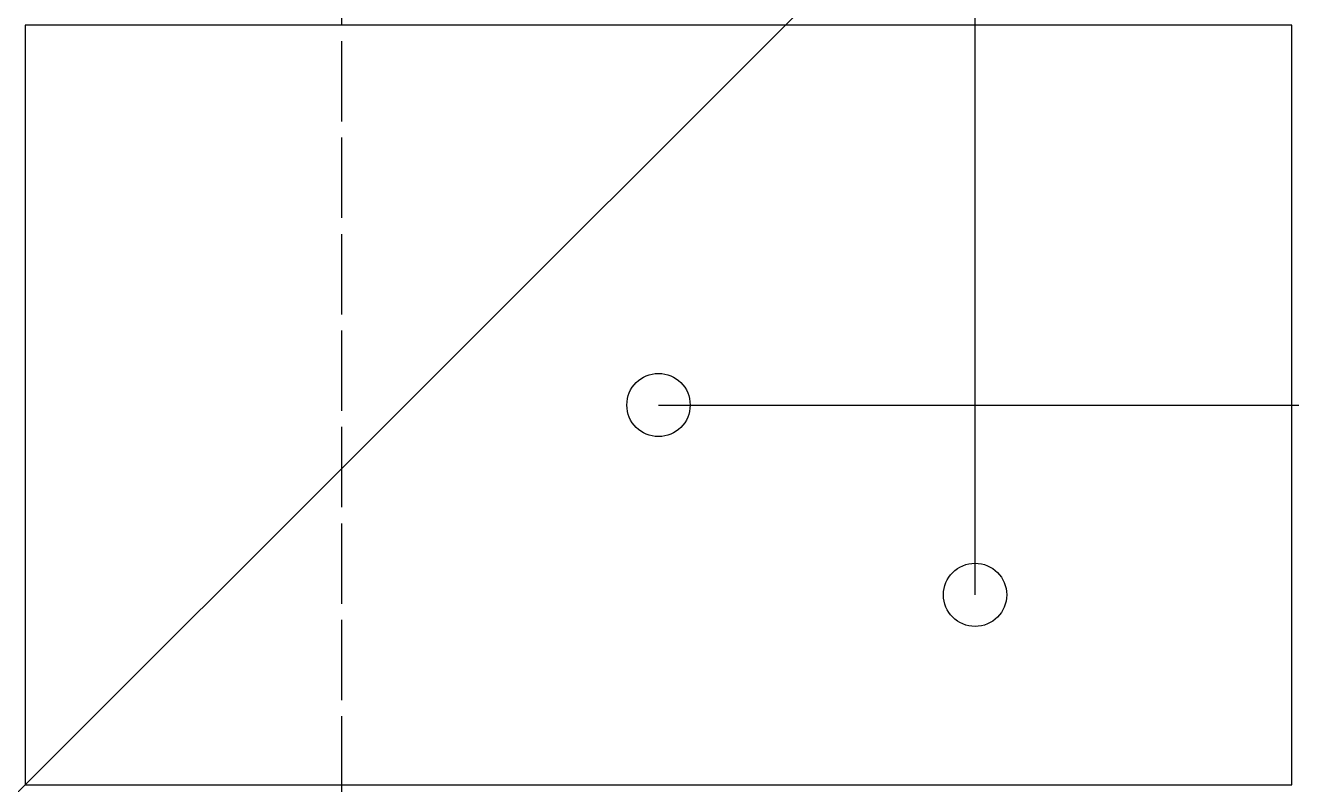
# Model space of a CAD drawing. Header units: metres. Extents: x 0 to 20, y 0 to 12.
import ezdxf

# ---------------------------------------------------------------- set-up
doc = ezdxf.new("R2010")
doc.units = ezdxf.units.M
doc.linetypes.add('DASHED', pattern=[1.524, 1.27, -0.254])
doc.layers.add('XL', color=5, linetype='DASHED')

# ---------------------------------------------------------------- blocks, each defined once
blk = doc.blocks.new('RAYB')
at = {"color": 0}
blk.add_ray((0, 0), (1, 0), dxfattribs=at)
blk.add_circle((0, 0), 0.5, dxfattribs=at)

msp = doc.modelspace()

# ---------------------------------------------------------------- linework, layer by layer
at = {"color": 1}
msp.add_xline((0, 0), (0.707107, 0.707107), dxfattribs=at)
at = {"color": 3}
msp.add_ray((10, 6), (1, 0), dxfattribs=at)
at = {"color": 7}
msp.add_lwpolyline([(0, 0), (20, 0), (20, 12), (0, 12)], close=True, dxfattribs=at)
at = {"color": 3}
msp.add_circle((10, 6), 0.5, dxfattribs=at)
at = {"layer": 'XL'}
msp.add_xline((5, 0), (0, 1), dxfattribs=at)

# ---------------------------------------------------------------- block references
at = {"color": 2, "rotation": 90}
msp.add_blockref('RAYB', (15, 3), dxfattribs=at)

doc.saveas('drawing.dxf')
